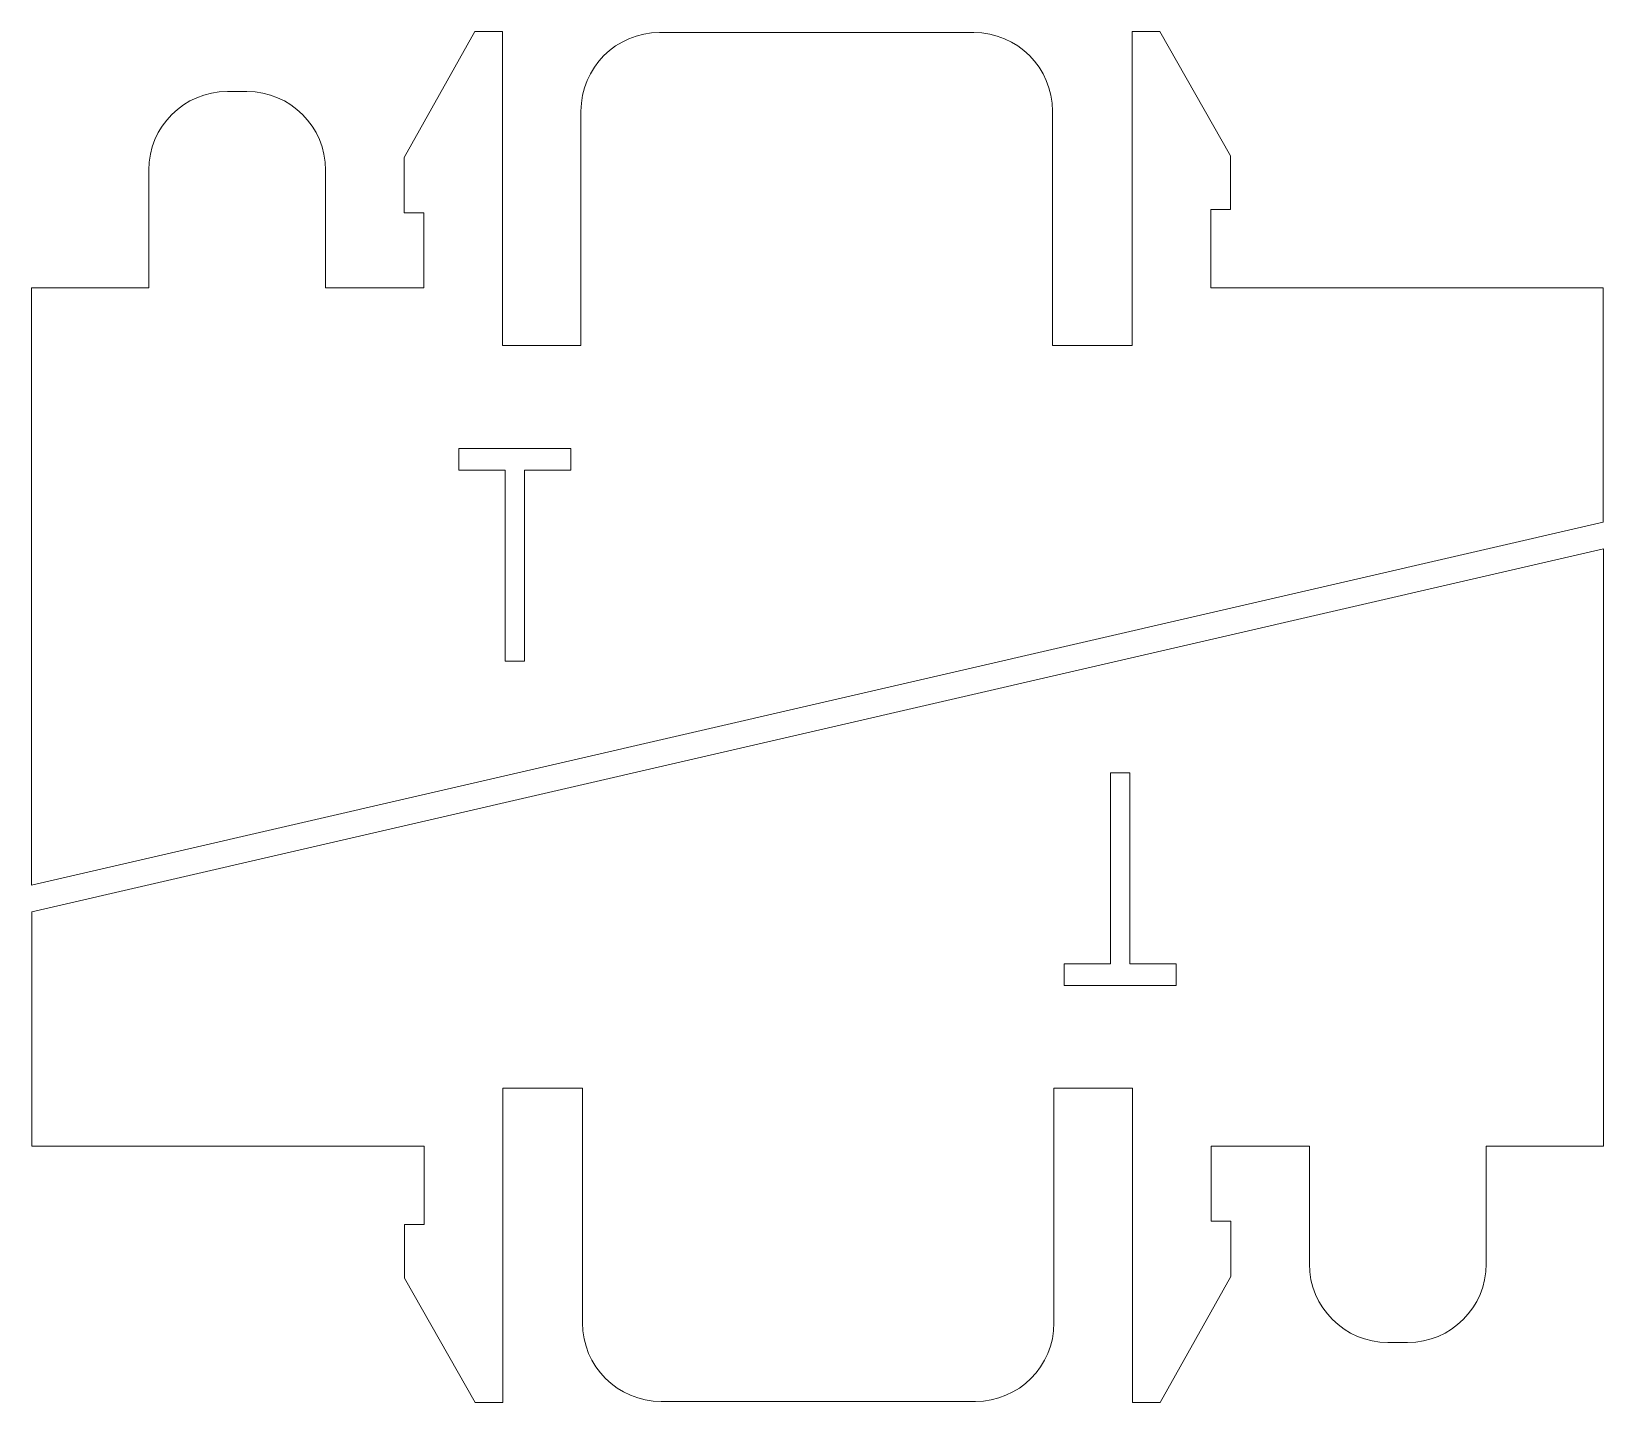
# Model space of a CAD drawing. Header units: inches. Extents: x -2.09 to -0.09, y -0.67 to 1.08.
import ezdxf

# ---------------------------------------------------------------- set-up
doc = ezdxf.new("R2010")
doc.units = ezdxf.units.IN
doc.header["$MEASUREMENT"] = 0

msp = doc.modelspace()

# ---------------------------------------------------------------- linework, layer by layer
at = {"color": 1, "linetype": 'Continuous', "lineweight": 5}
for p, q in [((-1.5245, 1.0799), (-1.6145, 0.9193)), ((-1.5245, 1.0799), (-1.4895, 1.0799)), ((-1.4895, 1.0799), (-1.4895, 0.6799)), ((-1.2895, 1.0784), (-0.8895, 1.0784)), ((-0.6881, 1.0799), (-0.6881, 0.6799)), ((-0.6881, 1.0799), (-0.6531, 1.0799)), ((-0.6531, 1.0799), (-0.5631, 0.9216)), ((-1.8145, 1.0034), (-1.8395, 1.0034)), ((-1.3895, 0.6799), (-1.3895, 0.9784)), ((-0.7895, 0.6799), (-0.7895, 0.9784)), ((-0.5631, 0.9216), (-0.5631, 0.8534)), ((-1.9395, 0.7534), (-1.9395, 0.9034)), ((-1.7145, 0.7534), (-1.7145, 0.9034)), ((-1.6145, 0.9193), (-1.6145, 0.8488)), ((-1.5895, 0.8488), (-1.6145, 0.8488)), ((-1.5895, 0.7534), (-1.5895, 0.8488)), ((-0.5631, 0.8534), (-0.5881, 0.8534)), ((-0.5881, 0.7534), (-0.5881, 0.8534)), ((-2.0888, -0.0066), (-2.0888, 0.7534)), ((-2.0888, 0.7534), (-1.9395, 0.7534)), ((-1.7145, 0.7534), (-1.5895, 0.7534)), ((-0.0888, 0.7534), (-0.5881, 0.7534)), ((-0.0888, 0.4552), (-0.0888, 0.7534)), ((-1.4895, 0.6799), (-1.3895, 0.6799)), ((-0.7895, 0.6799), (-0.6881, 0.6799)), ((-2.0888, -0.0066), (-0.0888, 0.4552)), ((-0.0883, 0.4211), (-2.0883, -0.0407)), ((-0.0883, 0.4211), (-0.0883, -0.3389)), ((-2.0883, -0.0407), (-2.0883, -0.3389)), ((-1.3876, -0.2653), (-1.489, -0.2653)), ((-1.489, -0.6653), (-1.489, -0.2653)), ((-1.3876, -0.2653), (-1.3876, -0.5639)), ((-0.6876, -0.2653), (-0.7876, -0.2653)), ((-0.7876, -0.2653), (-0.7876, -0.5639)), ((-0.6876, -0.6653), (-0.6876, -0.2653)), ((-2.0883, -0.3389), (-1.589, -0.3389)), ((-1.589, -0.3389), (-1.589, -0.4389)), ((-0.4626, -0.3389), (-0.5876, -0.3389)), ((-0.5876, -0.3389), (-0.5876, -0.4343)), ((-0.4626, -0.3389), (-0.4626, -0.4889)), ((-0.0883, -0.3389), (-0.2376, -0.3389)), ((-0.2376, -0.3389), (-0.2376, -0.4889)), ((-1.614, -0.5071), (-1.614, -0.4389)), ((-1.614, -0.4389), (-1.589, -0.4389)), ((-0.5876, -0.4343), (-0.5626, -0.4343)), ((-0.5626, -0.5048), (-0.5626, -0.4343)), ((-1.524, -0.6653), (-1.614, -0.5071)), ((-0.6526, -0.6653), (-0.5626, -0.5048)), ((-0.3626, -0.5889), (-0.3376, -0.5889)), ((-1.489, -0.6653), (-1.524, -0.6653)), ((-0.8876, -0.6639), (-1.2876, -0.6639)), ((-0.6526, -0.6653), (-0.6876, -0.6653))]:
    msp.add_line(p, q, dxfattribs=at)
at = {"color": 2, "linetype": 'Continuous', "lineweight": 5}
for p, q in [((-1.5449, 0.5491), (-1.4025, 0.5491)), ((-1.5449, 0.5213), (-1.5449, 0.5491)), ((-1.4025, 0.5491), (-1.4025, 0.5213)), ((-1.4858, 0.5213), (-1.5449, 0.5213)), ((-1.4858, 0.2782), (-1.4858, 0.5213)), ((-1.4615, 0.5213), (-1.4615, 0.2782)), ((-1.4025, 0.5213), (-1.4615, 0.5213)), ((-1.4615, 0.2782), (-1.4858, 0.2782)), ((-0.7155, 0.1363), (-0.6912, 0.1363)), ((-0.7155, -0.1068), (-0.7155, 0.1363)), ((-0.6912, 0.1363), (-0.6912, -0.1068)), ((-0.7746, -0.1068), (-0.7155, -0.1068)), ((-0.7746, -0.1346), (-0.7746, -0.1068)), ((-0.6912, -0.1068), (-0.6322, -0.1068)), ((-0.6322, -0.1068), (-0.6322, -0.1346)), ((-0.6322, -0.1346), (-0.7746, -0.1346))]:
    msp.add_line(p, q, dxfattribs=at)
at = {"color": 1, "linetype": 'Continuous', "lineweight": 5}
for centre, start, end in [((-1.2895, 0.9784), 90, 180), ((-0.8895, 0.9784), 0, 90), ((-1.8395, 0.9034), 90, 180), ((-1.8145, 0.9034), 0, 90), ((-0.3626, -0.4889), 180, 270), ((-0.3376, -0.4889), 270, 0), ((-1.2876, -0.5639), 180, 270), ((-0.8876, -0.5639), 270, 360)]:
    msp.add_arc(centre, 0.1, start, end, dxfattribs=at)

doc.saveas('drawing.dxf')
